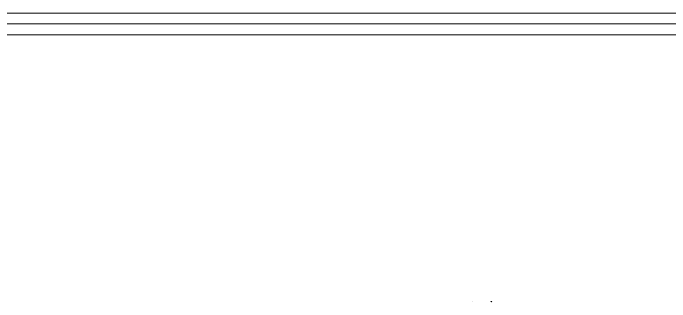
# Model space of a CAD drawing. Header units: metres. Extents: x -183 to 1639, y -350 to 198.
# Drawn here: x 772.657 to 775.394, y -231.32 to -230.118 of the extents above; entities that cross this region are included whole.
import ezdxf

# ---------------------------------------------------------------- set-up
doc = ezdxf.new("R2010")
doc.units = ezdxf.units.M
doc.header["$MEASUREMENT"] = 0
for name, color, linetype in [('okna', 4, 'Continuous'), ('stafaz', 254, 'Continuous'), ('ZDIVO', 1, 'Continuous')]:
    doc.layers.add(name, color=color, linetype=linetype)
doc.linetypes.add('BATTING', pattern='A,0.00254,-2.54,[134,ltypeshp.shx,S=2.54,R=0,X=-2.54,Y=0],-5.08,[134,ltypeshp.shx,S=2.54,R=180,X=2.54,Y=0],-2.54', length=10.16254)

# ---------------------------------------------------------------- blocks, each defined once
blk = doc.blocks.new('BMW3-CUM')
for points in [[(0.0019, 1.3746), (0.0019, 1.3746)], [(0.077, 1.3747), (0.0778, 1.3755), (0.0793, 1.3755), (0.08, 1.3755), (0.0815, 1.3748)]]:
    blk.add_lwpolyline(points)

msp = doc.modelspace()

# ---------------------------------------------------------------- linework, layer by layer
at = {"linetype": 'Continuous', "lineweight": 0}
for p, q in [((770.8895, -230.1175), (777.0895, -230.1175)), ((775.0317, -230.1175), (774.9317, -230.1175))]:
    msp.add_line(p, q, dxfattribs=at)
at = {"layer": 'okna', "linetype": 'BATTING', "lineweight": 0, "ltscale": 0.004}
msp.add_line((770.9895, -230.1625), (776.9895, -230.1625), dxfattribs=at)
at = {"layer": 'ZDIVO', "linetype": 'Continuous', "lineweight": 0}
msp.add_line((770.9895, -230.2075), (776.9895, -230.2075), dxfattribs=at)

# ---------------------------------------------------------------- block references
at = {"layer": 'stafaz', "linetype": 'Continuous', "lineweight": 0}
msp.add_blockref('BMW3-CUM', (774.5714, -232.6945), dxfattribs=at)

doc.saveas('drawing.dxf')
